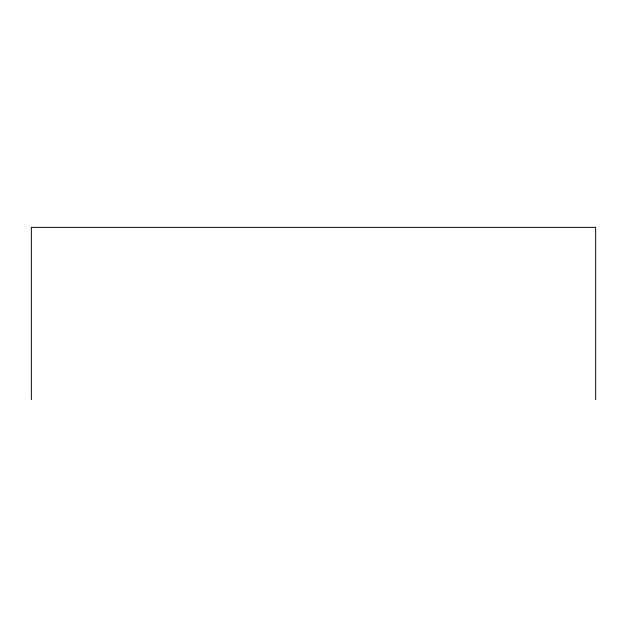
<?xml version="1.0" encoding="UTF-8"?>
<svg xmlns="http://www.w3.org/2000/svg" width="627" height="627" viewBox="0 0 627 627"><rect width="100%" height="100%" fill="white"/><g stroke="black" fill="none" stroke-linecap="round" stroke-linejoin="round"><path stroke-width="0.94" d="M595.65 399.634L595.65 227.366L31.35 227.366L31.35 399.634"/></g></svg>
